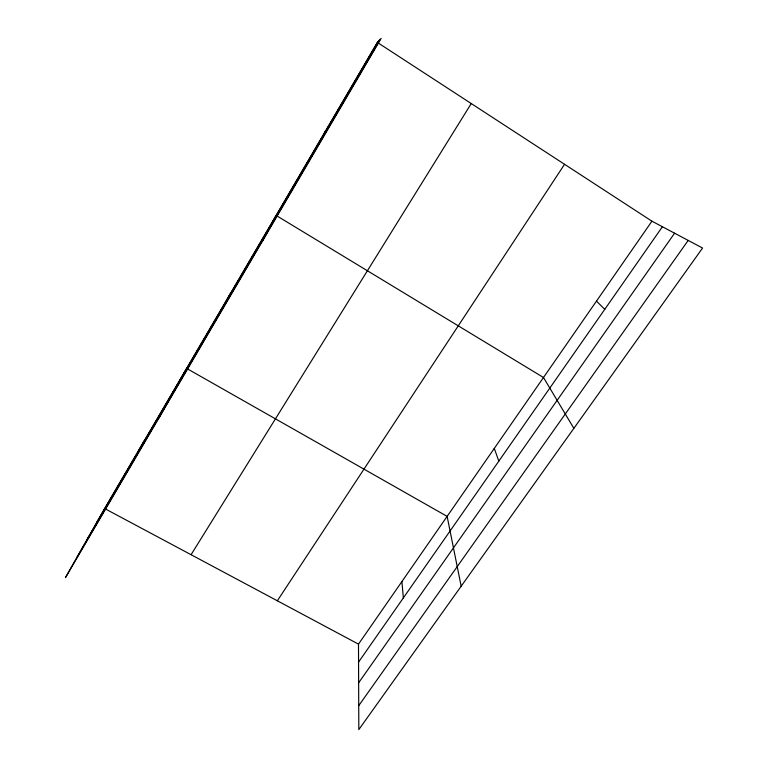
<?xml version="1.0" encoding="UTF-8"?>
<svg xmlns="http://www.w3.org/2000/svg" width="768" height="768" viewBox="0 0 768 768"><rect width="100%" height="100%" fill="white"/><g stroke="black" fill="none" stroke-linecap="round" stroke-linejoin="round"><path stroke-width="1.15" d="M324.365 133.43L325.488 131.002M262.272 241.45L276.106 215.414L543.485 377.501L573.859 428.333M225.965 301.594L230.352 293.616M158.842 418.128L186.605 368.39L447.13 516.374L461.165 586.224M137.693 452.458L144.739 439.958M104.621 508.531L65.434 577.67L381.139 38.4L377.318 42.403L104.621 508.531L358.493 644.131L358.819 729.6L702.566 248.045L651.936 221.184L377.318 42.403M96.432 522.979L378.106 41.587M86.957 539.693L379.018 40.627M76.454 558.23L380.054 39.542M191.069 554.707L471.245 103.555M277.344 600.787L564.557 164.294M358.493 644.131L651.936 221.184M358.56 662.102L662.41 226.742M358.637 682.81L674.592 233.203M358.723 705.696L688.195 240.422M596.467 301.133L604.771 309.322M494.285 448.416L498.835 461.107M401.914 581.558L403.354 597.926"/></g></svg>
